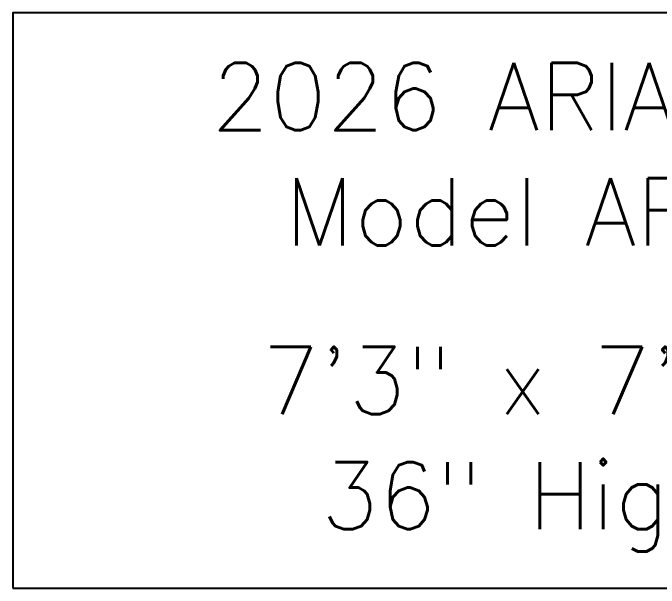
# Model space of a CAD drawing. Extents: x 943 to 1030, y 781 to 934.
# Drawn here: x 957.6 to 996.06, y 899.36 to 933.58 of the extents above; entities that cross this region are included whole.
import ezdxf
from ezdxf.enums import TextEntityAlignment as Align

# ---------------------------------------------------------------- set-up
doc = ezdxf.new("R2010")
doc.units = 0
doc.header["$MEASUREMENT"] = 0
doc.layers.add('DIM', color=3, linetype='Continuous')
doc.styles.add('SIMPLEX', font='simplex')

msp = doc.modelspace()

# ---------------------------------------------------------------- linework, layer by layer
at = {"layer": 'DIM', "color": 4}
msp.add_lwpolyline([(957.6, 899.359), (1018.266, 899.359), (1018.266, 933.58), (957.6, 933.58)], close=True, dxfattribs=at)

# ---------------------------------------------------------------- texts
at = {"layer": 'DIM', "style": 'SIMPLEX'}
for s, p in [('2026 ARIA HL', (987.933, 926.604)), ('Model ARN', (987.933, 919.747)), ('7\'3" x 7\'3"', (987.933, 909.716)), ('36" High', (987.933, 902.859))]:
    msp.add_text(s, height=4, dxfattribs=at).set_placement(p, align=Align.CENTER)

doc.saveas('drawing.dxf')
